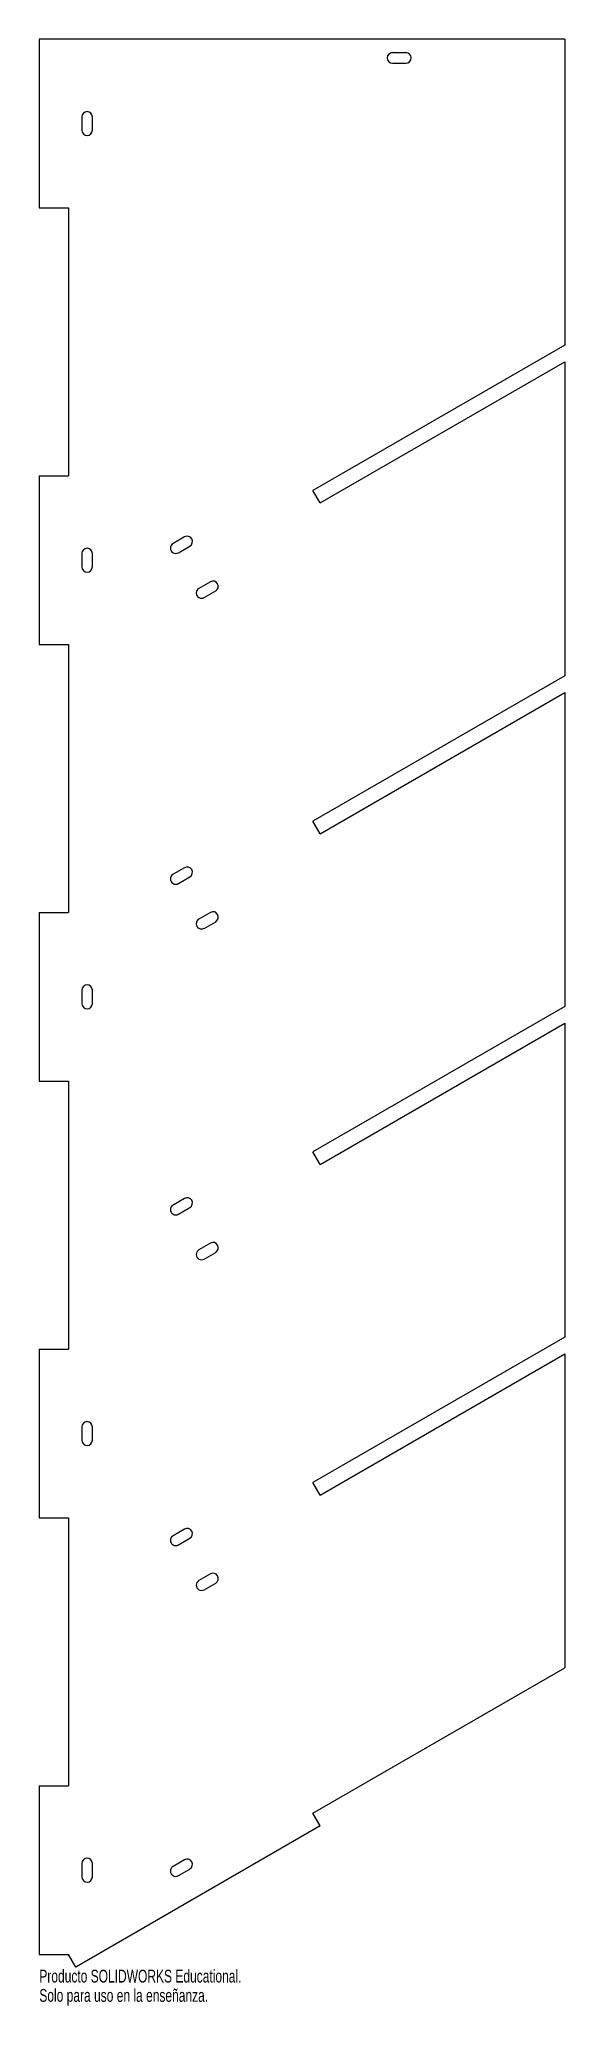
# Model space of a CAD drawing. Header units: inches. Extents: x 0 to 7.8, y 5.6 to 34.8.
import ezdxf

# ---------------------------------------------------------------- set-up
doc = ezdxf.new("R2010")
doc.units = ezdxf.units.IN
doc.header["$MEASUREMENT"] = 0
doc.styles.add('SLDTEXTSTYLE0', font='TXT', dxfattribs={"width": 0.7})

msp = doc.modelspace()

# ---------------------------------------------------------------- linework, layer by layer
at = {"color": 7, "linetype": 'Continuous', "lineweight": 25}
for p, q in [((7.798, 34.798), (0, 34.798)), ((0, 34.798), (0, 32.298)), ((7.798, 34.798), (7.798, 30.262)), ((5.243, 34.601), (5.44, 34.601)), ((5.243, 34.444), (5.44, 34.444)), ((0.63, 33.646), (0.63, 33.45)), ((0.787, 33.45), (0.787, 33.646)), ((0, 32.298), (0.433, 32.298)), ((0.433, 32.298), (0.433, 28.319)), ((7.798, 30.262), (4.061, 28.105)), ((4.17, 27.918), (7.798, 30.012)), ((7.798, 30.012), (7.798, 25.355)), ((0, 28.319), (0.433, 28.319)), ((0, 28.319), (0, 25.819)), ((4.17, 27.918), (4.061, 28.105)), ((0.63, 27.167), (0.63, 26.97)), ((0.787, 26.97), (0.787, 27.167)), ((2.155, 27.414), (1.985, 27.315)), ((2.064, 27.179), (2.234, 27.277)), ((2.539, 26.749), (2.369, 26.65)), ((2.447, 26.514), (2.618, 26.612)), ((0, 25.819), (0.433, 25.819)), ((0.433, 25.819), (0.433, 21.839)), ((7.798, 25.355), (4.061, 23.198)), ((4.17, 23.01), (7.798, 25.105)), ((7.798, 25.105), (7.798, 20.447)), ((4.17, 23.01), (4.061, 23.198)), ((2.155, 22.506), (1.985, 22.408)), ((2.064, 22.271), (2.234, 22.37)), ((0, 21.839), (0.433, 21.839)), ((0, 21.839), (0, 19.339)), ((2.539, 21.841), (2.369, 21.743)), ((2.447, 21.606), (2.618, 21.705)), ((0.63, 20.688), (0.63, 20.491)), ((0.787, 20.491), (0.787, 20.688)), ((7.798, 20.447), (4.061, 18.29)), ((4.17, 18.103), (7.798, 20.197)), ((7.798, 20.197), (7.798, 15.54)), ((0, 19.339), (0.433, 19.339)), ((0.433, 19.339), (0.433, 15.36)), ((4.17, 18.103), (4.061, 18.29)), ((2.155, 17.599), (1.985, 17.5)), ((2.064, 17.364), (2.234, 17.462)), ((2.539, 16.934), (2.369, 16.835)), ((2.447, 16.699), (2.618, 16.797)), ((7.798, 15.54), (4.061, 13.383)), ((0, 15.36), (0.433, 15.36)), ((0, 15.36), (0, 12.86)), ((4.17, 13.195), (7.798, 15.29)), ((7.798, 15.29), (7.798, 10.633)), ((0.63, 14.208), (0.63, 14.011)), ((0.787, 14.011), (0.787, 14.208)), ((4.17, 13.195), (4.061, 13.383)), ((0, 12.86), (0.433, 12.86)), ((0.433, 12.86), (0.433, 8.88)), ((2.155, 12.691), (1.985, 12.593)), ((2.064, 12.456), (2.234, 12.555)), ((2.539, 12.026), (2.369, 11.928)), ((2.447, 11.791), (2.618, 11.89)), ((4.061, 8.475), (7.798, 10.633)), ((0, 8.88), (0.433, 8.88)), ((0, 8.88), (0, 6.38)), ((4.169, 8.287), (4.061, 8.475)), ((4.169, 8.287), (0.541, 6.193)), ((0.63, 7.729), (0.63, 7.532)), ((0.787, 7.532), (0.787, 7.729)), ((2.155, 7.784), (1.985, 7.685)), ((2.064, 7.549), (2.234, 7.647)), ((0, 6.38), (0.433, 6.38)), ((0.541, 6.193), (0.433, 6.38))]:
    msp.add_line(p, q, dxfattribs=at)
for centre, start, end in [((5.243, 34.522), 90, 270), ((5.44, 34.522), 270, 90), ((0.709, 33.646), 0, 180), ((0.709, 33.45), 180, 0), ((0.709, 27.167), 0, 180), ((2.024, 27.247), 120, 300), ((2.195, 27.346), 300, 120), ((0.709, 26.97), 180, 0), ((2.408, 26.582), 120, 300), ((2.579, 26.681), 300, 120), ((2.195, 22.438), 300, 120), ((2.024, 22.34), 120, 300), ((2.408, 21.675), 120, 300), ((2.579, 21.773), 300, 120), ((0.709, 20.688), 0, 180), ((0.709, 20.491), 180, 0), ((2.195, 17.531), 300, 120), ((2.024, 17.432), 120, 300), ((2.579, 16.866), 300, 120), ((2.408, 16.767), 120, 300), ((0.709, 14.208), 0, 180), ((0.709, 14.011), 180, 0), ((2.024, 12.525), 120, 300), ((2.195, 12.623), 300, 120), ((2.579, 11.958), 300, 120), ((2.408, 11.86), 120, 300), ((0.709, 7.729), 0, 180), ((2.024, 7.617), 120, 300), ((2.195, 7.716), 300, 120), ((0.709, 7.532), 180, 0)]:
    msp.add_arc(centre, 0.0787, start, end, dxfattribs=at)

# ---------------------------------------------------------------- texts
at = {"color": 7, "linetype": 'Continuous', "char_height": 0.1903, "attachment_point": 1, "style": 'SLDTEXTSTYLE0'}
for s, insert in [('Producto SOLIDWORKS Educational.', (0, 6.153)), ('Solo para uso en la enseñanza.', (0, 5.867))]:
    msp.add_mtext(s, dxfattribs=dict(at, insert=insert))

doc.saveas('drawing.dxf')
